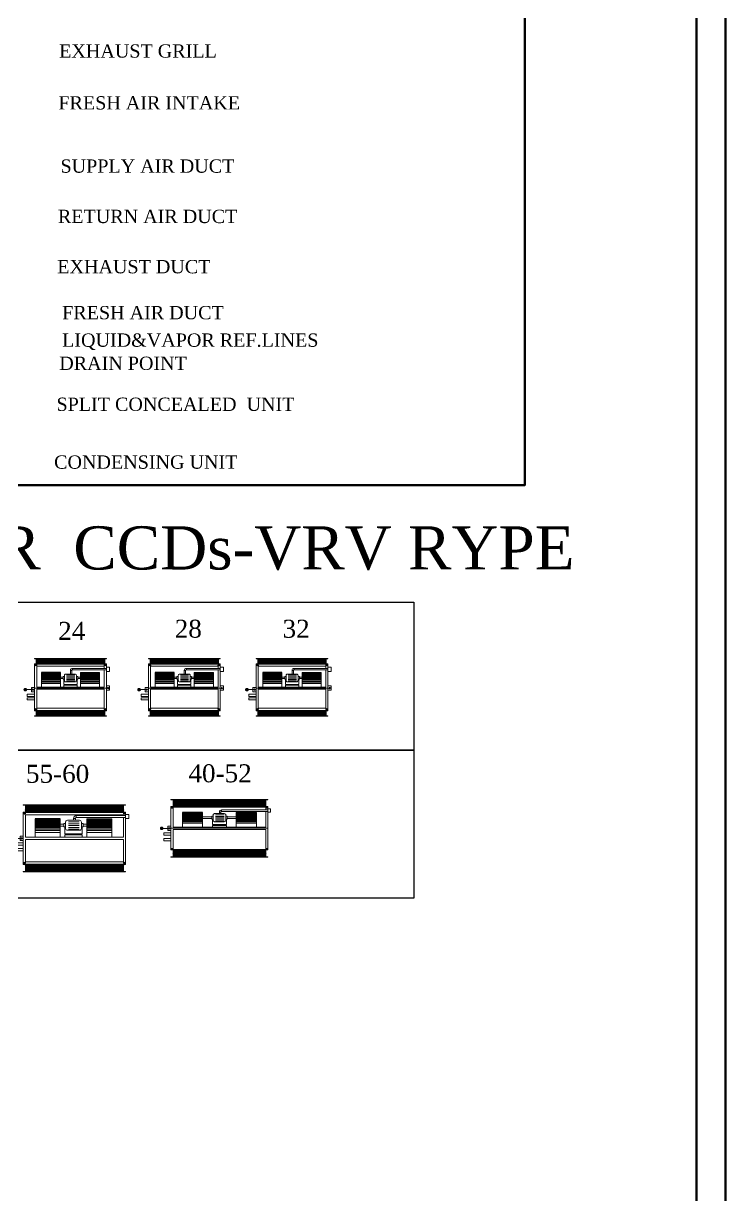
# Model space of a CAD drawing. Extents: x 847 to 949, y 444 to 823.
# Drawn here: x 933.58 to 943.35, y 478.7 to 495 of the extents above; entities that cross this region are included whole.
import ezdxf

# ---------------------------------------------------------------- set-up
doc = ezdxf.new("R2010")
doc.units = 0
doc.header["$MEASUREMENT"] = 0
doc.linetypes.add('DASHDOT', pattern=[25.4, 12.7, -6.35, 0, -6.35])
for name, color, linetype in [('01_AC-EQUIP', 206, 'CONTINUOUS'), ('M-DUCT-SA', 5, 'CONTINUOUS'), ('M-EQBMNT', 21, 'CONTINUOUS')]:
    doc.layers.add(name, color=color, linetype=linetype)
for name, color, linetype, lineweight in [('A-SHEET-2', 1, 'CONTINUOUS', 50), ('AC-TEXT', 15, 'CONTINUOUS', 30), ('UG-BORDER', 20, 'CONTINUOUS', 80)]:
    doc.layers.add(name, color=color, linetype=linetype, lineweight=lineweight)
doc.styles.add('AC', font='romans.shx', dxfattribs={"height": 0.2})

# ---------------------------------------------------------------- blocks, each defined once
blk = doc.blocks.new('A$C56630B5C')
at = {"layer": '01_AC-EQUIP', "color": 2, "lineweight": 20}
for p, q in [((0.153, 0.799), (1.153, 0.799)), ((0.153, 0.799), (0.153, 0.796)), ((1.124, 0.796), (0.153, 0.796)), ((0.153, 0.726), (1.153, 0.726)), ((0.153, 0.726), (0.153, 0.723)), ((1.153, 0.723), (0.153, 0.723)), ((0.162, 0.796), (1.153, 0.796)), ((0.162, 0.726), (1.153, 0.726)), ((0.172, 0.793), (0.182, 0.796)), ((0.172, 0.793), (0.182, 0.789)), ((0.172, 0.786), (0.182, 0.789)), ((0.172, 0.786), (0.182, 0.783)), ((0.172, 0.78), (0.182, 0.783)), ((0.172, 0.78), (0.182, 0.777)), ((0.172, 0.774), (0.182, 0.777)), ((0.172, 0.774), (0.182, 0.77)), ((0.172, 0.767), (0.182, 0.77)), ((0.172, 0.767), (0.182, 0.764)), ((0.172, 0.761), (0.182, 0.764)), ((0.172, 0.761), (0.182, 0.758)), ((0.172, 0.755), (0.182, 0.758)), ((0.172, 0.755), (0.182, 0.751)), ((0.172, 0.748), (0.182, 0.751)), ((0.172, 0.748), (0.182, 0.745)), ((0.172, 0.742), (0.182, 0.745)), ((0.172, 0.742), (0.182, 0.739)), ((0.172, 0.736), (0.182, 0.739)), ((0.172, 0.736), (0.182, 0.732)), ((0.172, 0.729), (0.182, 0.732)), ((0.172, 0.729), (0.182, 0.726)), ((0.182, 0.789), (1.124, 0.789)), ((0.182, 0.783), (1.124, 0.783)), ((0.182, 0.777), (1.124, 0.777)), ((0.182, 0.77), (1.124, 0.77)), ((0.182, 0.764), (1.124, 0.764)), ((0.182, 0.758), (1.124, 0.758)), ((0.182, 0.751), (1.124, 0.751)), ((0.182, 0.745), (1.124, 0.745)), ((0.182, 0.739), (1.124, 0.739)), ((0.182, 0.732), (1.124, 0.732)), ((1.134, 0.793), (1.124, 0.796)), ((1.134, 0.793), (1.124, 0.789)), ((1.134, 0.786), (1.124, 0.789)), ((1.134, 0.786), (1.124, 0.783)), ((1.134, 0.78), (1.124, 0.783)), ((1.134, 0.78), (1.124, 0.777)), ((1.134, 0.774), (1.124, 0.777)), ((1.134, 0.774), (1.124, 0.77)), ((1.134, 0.767), (1.124, 0.77)), ((1.134, 0.767), (1.124, 0.764)), ((1.134, 0.761), (1.124, 0.764)), ((1.134, 0.761), (1.124, 0.758)), ((1.134, 0.755), (1.124, 0.758)), ((1.134, 0.755), (1.124, 0.751)), ((1.134, 0.748), (1.124, 0.751)), ((1.134, 0.748), (1.124, 0.745)), ((1.134, 0.742), (1.124, 0.745)), ((1.134, 0.742), (1.124, 0.739)), ((1.134, 0.736), (1.124, 0.739)), ((1.134, 0.736), (1.124, 0.732)), ((1.134, 0.729), (1.124, 0.732)), ((1.134, 0.729), (1.124, 0.726)), ((1.153, 0.796), (1.153, 0.799)), ((1.153, 0.723), (1.153, 0.726)), ((0.153, 0.077), (1.153, 0.077)), ((0.153, 0.077), (0.153, 0.073)), ((1.124, 0.073), (0.153, 0.073)), ((0.153, 0.004), (1.153, 0.004)), ((0.153, 0.004), (0.153, 0)), ((0.162, 0.073), (1.153, 0.073)), ((0.162, 0.004), (1.153, 0.004)), ((0.172, 0.07), (0.182, 0.073)), ((0.172, 0.07), (0.182, 0.067)), ((0.172, 0.064), (0.182, 0.067)), ((0.172, 0.064), (0.182, 0.06)), ((0.172, 0.057), (0.182, 0.06)), ((0.172, 0.057), (0.182, 0.054)), ((0.172, 0.051), (0.182, 0.054)), ((0.172, 0.051), (0.182, 0.048)), ((0.172, 0.045), (0.182, 0.048)), ((0.172, 0.045), (0.182, 0.041)), ((0.172, 0.038), (0.182, 0.041)), ((0.172, 0.038), (0.182, 0.035)), ((0.172, 0.032), (0.182, 0.035)), ((0.172, 0.032), (0.182, 0.029)), ((0.172, 0.026), (0.182, 0.029)), ((0.172, 0.026), (0.182, 0.023)), ((0.172, 0.019), (0.182, 0.023)), ((0.172, 0.019), (0.182, 0.016)), ((0.172, 0.013), (0.182, 0.016)), ((0.172, 0.013), (0.182, 0.01)), ((0.172, 0.007), (0.182, 0.01)), ((0.172, 0.007), (0.182, 0.004)), ((0.182, 0.067), (1.124, 0.067)), ((0.182, 0.06), (1.124, 0.06)), ((0.182, 0.054), (1.124, 0.054)), ((0.182, 0.048), (1.124, 0.048)), ((0.182, 0.041), (1.124, 0.041)), ((0.182, 0.035), (1.124, 0.035)), ((0.182, 0.029), (1.124, 0.029)), ((0.182, 0.023), (1.124, 0.023)), ((0.182, 0.016), (1.124, 0.016)), ((0.182, 0.01), (1.124, 0.01)), ((1.134, 0.07), (1.124, 0.073)), ((1.134, 0.07), (1.124, 0.067)), ((1.134, 0.064), (1.124, 0.067)), ((1.134, 0.064), (1.124, 0.06)), ((1.134, 0.057), (1.124, 0.06)), ((1.134, 0.057), (1.124, 0.054)), ((1.134, 0.051), (1.124, 0.054)), ((1.134, 0.051), (1.124, 0.048)), ((1.134, 0.045), (1.124, 0.048)), ((1.134, 0.045), (1.124, 0.041)), ((1.134, 0.038), (1.124, 0.041)), ((1.134, 0.038), (1.124, 0.035)), ((1.134, 0.032), (1.124, 0.035)), ((1.134, 0.032), (1.124, 0.029)), ((1.134, 0.026), (1.124, 0.029)), ((1.134, 0.026), (1.124, 0.023)), ((1.134, 0.019), (1.124, 0.023)), ((1.134, 0.019), (1.124, 0.016)), ((1.134, 0.013), (1.124, 0.016)), ((1.134, 0.013), (1.124, 0.01)), ((1.134, 0.007), (1.124, 0.01)), ((1.134, 0.007), (1.124, 0.004)), ((1.153, 0.073), (1.153, 0.077)), ((1.153, 0), (1.153, 0.004)), ((1.153, 0), (0.153, 0))]:
    blk.add_line(p, q, dxfattribs=at)
at = {"layer": '01_AC-EQUIP', "color": 1, "lineweight": 20}
for p, q in [((0.153, 0.723), (1.153, 0.723)), ((0.154, 0.709), (0.188, 0.709)), ((0.172, 0.72), (0.172, 0.698)), ((1.123, 0.693), (0.183, 0.693)), ((0.682, 0.663), (1.153, 0.663)), ((0.682, 0.644), (0.682, 0.663)), ((1.153, 0.709), (1.119, 0.709)), ((1.135, 0.72), (1.135, 0.698)), ((0.248, 0.403), (0.248, 0.604)), ((0.513, 0.604), (0.248, 0.604)), ((0.513, 0.603), (0.248, 0.603)), ((0.513, 0.601), (0.248, 0.601)), ((0.513, 0.6), (0.248, 0.6)), ((0.513, 0.597), (0.248, 0.597)), ((0.513, 0.595), (0.248, 0.595)), ((0.513, 0.592), (0.248, 0.592)), ((0.513, 0.589), (0.248, 0.589)), ((0.513, 0.586), (0.248, 0.586)), ((0.513, 0.581), (0.248, 0.581)), ((0.513, 0.575), (0.248, 0.575)), ((0.513, 0.569), (0.248, 0.569)), ((0.513, 0.562), (0.248, 0.562)), ((0.513, 0.555), (0.248, 0.555)), ((0.513, 0.547), (0.248, 0.547)), ((0.513, 0.542), (0.248, 0.542)), ((0.513, 0.536), (0.248, 0.536)), ((0.513, 0.528), (0.248, 0.528)), ((0.513, 0.521), (0.248, 0.521)), ((0.513, 0.514), (0.248, 0.514)), ((0.513, 0.502), (0.248, 0.502)), ((0.513, 0.403), (0.513, 0.604)), ((0.513, 0.539), (0.551, 0.539)), ((0.513, 0.52), (0.551, 0.52)), ((0.56, 0.511), (0.56, 0.438)), ((0.714, 0.566), (0.599, 0.566)), ((0.714, 0.546), (0.599, 0.546)), ((0.714, 0.527), (0.599, 0.527)), ((0.714, 0.508), (0.599, 0.508)), ((0.653, 0.634), (0.653, 0.583)), ((0.672, 0.634), (0.653, 0.634)), ((0.672, 0.634), (0.672, 0.583)), ((0.682, 0.644), (1.153, 0.644)), ((0.745, 0.511), (0.745, 0.438)), ((0.792, 0.539), (0.755, 0.539)), ((0.792, 0.52), (0.755, 0.52)), ((0.792, 0.403), (0.792, 0.604)), ((0.792, 0.604), (1.058, 0.604)), ((0.792, 0.603), (1.058, 0.603)), ((0.792, 0.601), (1.058, 0.601)), ((0.792, 0.6), (1.058, 0.6)), ((0.792, 0.597), (1.058, 0.597)), ((0.792, 0.595), (1.058, 0.595)), ((0.792, 0.592), (1.058, 0.592)), ((0.792, 0.589), (1.058, 0.589)), ((0.792, 0.586), (1.058, 0.586)), ((0.792, 0.581), (1.058, 0.581)), ((0.792, 0.575), (1.058, 0.575)), ((0.792, 0.569), (1.058, 0.569)), ((0.792, 0.562), (1.058, 0.562)), ((0.792, 0.555), (1.058, 0.555)), ((0.792, 0.547), (1.058, 0.547)), ((0.792, 0.542), (1.058, 0.542)), ((0.792, 0.536), (1.058, 0.536)), ((0.792, 0.528), (1.058, 0.528)), ((0.792, 0.521), (1.058, 0.521)), ((0.792, 0.514), (1.058, 0.514)), ((0.792, 0.502), (1.058, 0.502)), ((1.058, 0.403), (1.058, 0.604)), ((1.153, 0.388), (0.153, 0.388)), ((1.123, 0.373), (0.183, 0.373)), ((0.513, 0.487), (0.248, 0.487)), ((0.513, 0.473), (0.248, 0.473)), ((0.248, 0.454), (0.513, 0.454)), ((0.56, 0.438), (0.745, 0.438)), ((0.56, 0.427), (0.745, 0.427)), ((0.56, 0.403), (0.56, 0.427)), ((0.714, 0.488), (0.599, 0.488)), ((0.745, 0.403), (0.745, 0.427)), ((0.792, 0.487), (1.058, 0.487)), ((0.792, 0.473), (1.058, 0.473)), ((1.058, 0.454), (0.792, 0.454)), ((1.153, 0.077), (0.153, 0.077)), ((0.154, 0.094), (0.188, 0.094)), ((0.187, 0.092), (0.156, 0.092)), ((0.171, 0.102), (0.171, 0.082)), ((0.172, 0.083), (0.172, 0.105)), ((1.123, 0.107), (0.183, 0.107)), ((1.153, 0.094), (1.119, 0.094)), ((1.135, 0.083), (1.135, 0.105))]:
    blk.add_line(p, q, dxfattribs=at)
at = {"layer": '01_AC-EQUIP', "color": 1, "linetype": 'DASHDOT', "lineweight": 20}
for p, q in [((0.513, 0.547), (0.248, 0.547)), ((0.792, 0.547), (1.058, 0.547))]:
    blk.add_line(p, q, dxfattribs=at)
at = {"layer": '01_AC-EQUIP', "color": 4, "lineweight": 20}
blk.add_line((0.025, 0.367), (0.131, 0.367), dxfattribs=at)
at = {"layer": '01_AC-EQUIP', "color": 1, "lineweight": 20}
for points in [[(0.153, 0.077), (0.153, 0.723)], [(1.123, 0.403), (0.183, 0.403), (0.183, 0.693)], [(1.123, 0.693), (1.123, 0.663)], [(1.153, 0.726), (1.153, 0.077)], [(1.123, 0.644), (1.123, 0.403)], [(0.183, 0.107), (0.183, 0.373)], [(1.123, 0.373), (1.123, 0.107)]]:
    blk.add_lwpolyline(points, dxfattribs=at)
for points in [[(1.197, 0.62), (1.153, 0.62), (1.153, 0.68), (1.197, 0.68)], [(0.569, 0.548), (0.551, 0.548), (0.551, 0.511), (0.569, 0.511)], [(0.736, 0.548), (0.755, 0.548), (0.755, 0.511), (0.736, 0.511)], [(0.109, 0.398), (0.153, 0.398), (0.153, 0.338), (0.109, 0.338)], [(1.197, 0.418), (1.153, 0.418), (1.153, 0.358), (1.197, 0.358)]]:
    blk.add_lwpolyline(points, close=True, dxfattribs=at)
blk.add_lwpolyline([(0.717, 0.583), (0.589, 0.583, 0.414214), (0.569, 0.563), (0.569, 0.496, 0.414214), (0.589, 0.476), (0.717, 0.476, 0.414214), (0.736, 0.496), (0.736, 0.563, 0.414214)], format="xyb", close=True, dxfattribs=at)
at = {"layer": '01_AC-EQUIP', "color": 4, "lineweight": 20, "const_width": 0.0252}
blk.add_lwpolyline([(0.027, 0.354, 1), (0.022, 0.379, 1)], format="xyb", close=True, dxfattribs=at)
at = {"layer": '01_AC-EQUIP', "color": 5, "lineweight": 20}
blk.add_lwpolyline([(0.153, 0.273), (0.153, 0.303), (0.053, 0.303), (0.053, 0.273)], close=True, dxfattribs=at)
at = {"layer": '01_AC-EQUIP', "color": 6, "lineweight": 20}
blk.add_lwpolyline([(0.153, 0.224), (0.153, 0.254), (0.053, 0.254), (0.053, 0.224)], close=True, dxfattribs=at)
at = {"layer": '01_AC-EQUIP', "color": 1, "lineweight": 20}
for centre in [(0.131, 0.367), (1.176, 0.388)]:
    blk.add_circle(centre, 0.00932, dxfattribs=at)
for radius in [0.0291, 0.0097]:
    blk.add_arc((0.682, 0.634), radius, 90.0006, 180.0006, dxfattribs=at)
for centre, major_axis, start_param, end_param in [((0.172, 0.709), (0.0136, 0), -1.570796, 4.712389), ((0.172, 0.709), (0.00775, 0), 3.141593, 9.424778), ((1.135, 0.094), (-0.0136, 0), -1.570796, 4.712389), ((1.135, 0.094), (-0.00775, 0), 3.141593, 9.424778)]:
    blk.add_ellipse(centre, major_axis=major_axis, ratio=0.646018, start_param=start_param, end_param=end_param, dxfattribs=at)
at = {"layer": '01_AC-EQUIP', "color": 1, "lineweight": 20, "extrusion": (0, 0, -1)}
for centre, major_axis, start_param, end_param in [((1.135, 0.709), (-0.0136, 0), -1.570796, 4.712389), ((1.135, 0.709), (-0.00775, 0), 3.141593, 9.424778), ((0.172, 0.094), (0.0136, 0), -1.570796, 4.712389), ((0.171, 0.092), (-0.0124, 0), -1.570796, 4.712389), ((0.172, 0.094), (0.00775, 0), 3.141593, 9.424778), ((0.171, 0.092), (-0.00705, 0), 3.141593, 9.424778)]:
    blk.add_ellipse(centre, major_axis=major_axis, ratio=0.646018, start_param=start_param, end_param=end_param, dxfattribs=at)
at = {"layer": 'M-EQBMNT', "color": 21, "linetype": 'ByBlock', "ltscale": 1.5}
for p, q in [((0.513, 0.604), (0.248, 0.604)), ((0.792, 0.604), (1.058, 0.604))]:
    blk.add_line(p, q, dxfattribs=at)
blk = doc.blocks.new('A$C0F5A1675')
at = {"layer": '01_AC-EQUIP', "color": 2, "lineweight": 20}
for p, q in [((0.153, 0.933), (1.578, 0.933)), ((0.153, 0.933), (0.153, 0.928)), ((1.537, 0.928), (0.153, 0.928)), ((0.153, 0.829), (1.578, 0.829)), ((0.153, 0.829), (0.153, 0.824)), ((1.578, 0.824), (0.153, 0.824)), ((0.166, 0.928), (1.578, 0.928)), ((0.166, 0.829), (1.578, 0.829)), ((0.18, 0.923), (0.194, 0.928)), ((0.18, 0.923), (0.194, 0.919)), ((0.18, 0.914), (0.194, 0.919)), ((0.18, 0.914), (0.194, 0.91)), ((0.18, 0.905), (0.194, 0.91)), ((0.18, 0.905), (0.194, 0.901)), ((0.18, 0.896), (0.194, 0.901)), ((0.18, 0.896), (0.194, 0.892)), ((0.18, 0.887), (0.194, 0.892)), ((0.18, 0.887), (0.194, 0.883)), ((0.18, 0.878), (0.194, 0.883)), ((0.18, 0.878), (0.194, 0.874)), ((0.18, 0.869), (0.194, 0.874)), ((0.18, 0.869), (0.194, 0.865)), ((0.18, 0.86), (0.194, 0.865)), ((0.18, 0.86), (0.194, 0.856)), ((0.18, 0.851), (0.194, 0.856)), ((0.18, 0.851), (0.194, 0.847)), ((0.18, 0.842), (0.194, 0.847)), ((0.18, 0.842), (0.194, 0.838)), ((0.18, 0.833), (0.194, 0.838)), ((0.18, 0.833), (0.194, 0.829)), ((0.194, 0.919), (1.537, 0.919)), ((0.194, 0.91), (1.537, 0.91)), ((0.194, 0.901), (1.537, 0.901)), ((0.194, 0.892), (1.537, 0.892)), ((0.194, 0.883), (1.537, 0.883)), ((0.194, 0.874), (1.537, 0.874)), ((0.194, 0.865), (1.537, 0.865)), ((0.194, 0.856), (1.537, 0.856)), ((0.194, 0.847), (1.537, 0.847)), ((0.194, 0.838), (1.537, 0.838)), ((1.551, 0.923), (1.537, 0.928)), ((1.551, 0.923), (1.537, 0.919)), ((1.551, 0.914), (1.537, 0.919)), ((1.551, 0.914), (1.537, 0.91)), ((1.551, 0.905), (1.537, 0.91)), ((1.551, 0.905), (1.537, 0.901)), ((1.551, 0.896), (1.537, 0.901)), ((1.551, 0.896), (1.537, 0.892)), ((1.551, 0.887), (1.537, 0.892)), ((1.551, 0.887), (1.537, 0.883)), ((1.551, 0.878), (1.537, 0.883)), ((1.551, 0.878), (1.537, 0.874)), ((1.551, 0.869), (1.537, 0.874)), ((1.551, 0.869), (1.537, 0.865)), ((1.551, 0.86), (1.537, 0.865)), ((1.551, 0.86), (1.537, 0.856)), ((1.551, 0.851), (1.537, 0.856)), ((1.551, 0.851), (1.537, 0.847)), ((1.551, 0.842), (1.537, 0.847)), ((1.551, 0.842), (1.537, 0.838)), ((1.551, 0.833), (1.537, 0.838)), ((1.551, 0.833), (1.537, 0.829)), ((1.578, 0.928), (1.578, 0.933)), ((1.578, 0.824), (1.578, 0.829)), ((0.153, 0.109), (1.578, 0.109)), ((0.153, 0.109), (0.153, 0.104)), ((1.537, 0.104), (0.153, 0.104)), ((0.153, 0.005), (1.578, 0.005)), ((0.153, 0.005), (0.153, 0)), ((0.166, 0.104), (1.578, 0.104)), ((0.166, 0.005), (1.578, 0.005)), ((0.18, 0.1), (0.194, 0.104)), ((0.18, 0.1), (0.194, 0.095)), ((0.18, 0.091), (0.194, 0.095)), ((0.18, 0.091), (0.194, 0.086)), ((0.18, 0.082), (0.194, 0.086)), ((0.18, 0.082), (0.194, 0.077)), ((0.18, 0.073), (0.194, 0.077)), ((0.18, 0.073), (0.194, 0.068)), ((0.18, 0.064), (0.194, 0.068)), ((0.18, 0.064), (0.194, 0.059)), ((0.18, 0.055), (0.194, 0.059)), ((0.18, 0.055), (0.194, 0.05)), ((0.18, 0.046), (0.194, 0.05)), ((0.18, 0.046), (0.194, 0.041)), ((0.18, 0.037), (0.194, 0.041)), ((0.18, 0.037), (0.194, 0.032)), ((0.18, 0.028), (0.194, 0.032)), ((0.18, 0.028), (0.194, 0.023)), ((0.18, 0.019), (0.194, 0.023)), ((0.18, 0.019), (0.194, 0.014)), ((0.18, 0.01), (0.194, 0.014)), ((0.18, 0.01), (0.194, 0.005)), ((0.194, 0.095), (1.537, 0.095)), ((0.194, 0.086), (1.537, 0.086)), ((0.194, 0.077), (1.537, 0.077)), ((0.194, 0.068), (1.537, 0.068)), ((0.194, 0.059), (1.537, 0.059)), ((0.194, 0.05), (1.537, 0.05)), ((0.194, 0.041), (1.537, 0.041)), ((0.194, 0.032), (1.537, 0.032)), ((0.194, 0.023), (1.537, 0.023)), ((0.194, 0.014), (1.537, 0.014)), ((1.551, 0.1), (1.537, 0.104)), ((1.551, 0.1), (1.537, 0.095)), ((1.551, 0.091), (1.537, 0.095)), ((1.551, 0.091), (1.537, 0.086)), ((1.551, 0.082), (1.537, 0.086)), ((1.551, 0.082), (1.537, 0.077)), ((1.551, 0.073), (1.537, 0.077)), ((1.551, 0.073), (1.537, 0.068)), ((1.551, 0.064), (1.537, 0.068)), ((1.551, 0.064), (1.537, 0.059)), ((1.551, 0.055), (1.537, 0.059)), ((1.551, 0.055), (1.537, 0.05)), ((1.551, 0.046), (1.537, 0.05)), ((1.551, 0.046), (1.537, 0.041)), ((1.551, 0.037), (1.537, 0.041)), ((1.551, 0.037), (1.537, 0.032)), ((1.551, 0.028), (1.537, 0.032)), ((1.551, 0.028), (1.537, 0.023)), ((1.551, 0.019), (1.537, 0.023)), ((1.551, 0.019), (1.537, 0.014)), ((1.551, 0.01), (1.537, 0.014)), ((1.551, 0.01), (1.537, 0.005)), ((1.578, 0.104), (1.578, 0.109)), ((1.578, 0), (1.578, 0.005)), ((1.578, 0), (0.153, 0))]:
    blk.add_line(p, q, dxfattribs=at)
at = {"layer": '01_AC-EQUIP', "color": 1, "lineweight": 20}
for p, q in [((0.171, 0.822), (0.171, 0.8)), ((1.561, 0.822), (1.561, 0.8)), ((0.153, 0.811), (0.187, 0.811)), ((1.548, 0.794), (0.183, 0.794)), ((0.318, 0.482), (0.318, 0.737)), ((0.669, 0.734), (0.318, 0.734)), ((0.669, 0.731), (0.318, 0.731)), ((0.669, 0.727), (0.318, 0.727)), ((0.669, 0.722), (0.318, 0.722)), ((0.669, 0.716), (0.318, 0.716)), ((0.669, 0.709), (0.318, 0.709)), ((0.669, 0.7), (0.318, 0.7)), ((0.669, 0.691), (0.318, 0.691)), ((0.669, 0.681), (0.318, 0.681)), ((0.669, 0.671), (0.318, 0.671)), ((0.669, 0.665), (0.318, 0.665)), ((0.669, 0.656), (0.318, 0.656)), ((0.669, 0.482), (0.669, 0.737)), ((0.669, 0.661), (0.719, 0.661)), ((0.933, 0.696), (0.783, 0.696)), ((0.933, 0.67), (0.783, 0.67)), ((0.853, 0.743), (0.853, 0.718)), ((0.879, 0.743), (0.853, 0.743)), ((0.879, 0.743), (0.879, 0.718)), ((0.891, 0.782), (1.578, 0.782)), ((0.891, 0.756), (0.891, 0.782)), ((0.891, 0.756), (1.578, 0.756)), ((1.037, 0.661), (0.987, 0.661)), ((1.037, 0.482), (1.037, 0.737)), ((1.037, 0.734), (1.388, 0.734)), ((1.037, 0.731), (1.388, 0.731)), ((1.037, 0.727), (1.388, 0.727)), ((1.037, 0.722), (1.388, 0.722)), ((1.037, 0.716), (1.388, 0.716)), ((1.037, 0.709), (1.388, 0.709)), ((1.037, 0.7), (1.388, 0.7)), ((1.037, 0.691), (1.388, 0.691)), ((1.037, 0.681), (1.388, 0.681)), ((1.037, 0.671), (1.388, 0.671)), ((1.037, 0.665), (1.388, 0.665)), ((1.037, 0.656), (1.388, 0.656)), ((1.388, 0.482), (1.388, 0.737)), ((1.578, 0.811), (1.544, 0.811)), ((0.669, 0.647), (0.318, 0.647)), ((0.669, 0.637), (0.318, 0.637)), ((0.669, 0.627), (0.318, 0.627)), ((0.669, 0.612), (0.318, 0.612)), ((0.669, 0.593), (0.318, 0.593)), ((0.669, 0.573), (0.318, 0.573)), ((0.318, 0.549), (0.669, 0.549)), ((0.669, 0.635), (0.719, 0.635)), ((0.731, 0.624), (0.731, 0.528)), ((0.731, 0.528), (0.975, 0.528)), ((0.731, 0.513), (0.975, 0.513)), ((0.731, 0.482), (0.731, 0.513)), ((0.933, 0.645), (0.783, 0.645)), ((0.933, 0.619), (0.783, 0.619)), ((0.933, 0.594), (0.783, 0.594)), ((0.975, 0.624), (0.975, 0.528)), ((0.975, 0.482), (0.975, 0.513)), ((1.037, 0.635), (0.987, 0.635)), ((1.037, 0.647), (1.388, 0.647)), ((1.037, 0.637), (1.388, 0.637)), ((1.037, 0.627), (1.388, 0.627)), ((1.037, 0.612), (1.388, 0.612)), ((1.037, 0.593), (1.388, 0.593)), ((1.037, 0.573), (1.388, 0.573)), ((1.388, 0.549), (1.037, 0.549)), ((0.183, 0.482), (1.548, 0.482)), ((0.183, 0.452), (1.548, 0.452)), ((0.153, 0.126), (0.187, 0.126)), ((0.171, 0.137), (0.171, 0.115)), ((1.548, 0.139), (0.183, 0.139)), ((1.578, 0.126), (1.544, 0.126)), ((1.561, 0.137), (1.561, 0.115))]:
    blk.add_line(p, q, dxfattribs=at)
at = {"layer": '01_AC-EQUIP', "color": 1, "linetype": 'DASHDOT', "lineweight": 20}
for p, q in [((0.669, 0.671), (0.318, 0.671)), ((1.037, 0.671), (1.388, 0.671))]:
    blk.add_line(p, q, dxfattribs=at)
at = {"layer": '01_AC-EQUIP', "color": 4, "lineweight": 20}
blk.add_line((0.025, 0.466), (0.131, 0.466), dxfattribs=at)
at = {"layer": '01_AC-EQUIP', "color": 1, "lineweight": 20}
for points in [[(0.153, 0.104), (0.153, 0.829)], [(1.578, 0.829), (1.578, 0.104)], [(0.183, 0.482), (0.183, 0.794)], [(1.548, 0.794), (1.548, 0.782)], [(1.548, 0.756), (1.548, 0.482)], [(0.183, 0.139), (0.183, 0.452)], [(1.548, 0.452), (1.548, 0.139)]]:
    blk.add_lwpolyline(points, dxfattribs=at)
for points in [[(0.743, 0.672), (0.719, 0.672), (0.719, 0.624), (0.743, 0.624)], [(0.963, 0.672), (0.987, 0.672), (0.987, 0.624), (0.963, 0.624)], [(1.622, 0.74), (1.578, 0.74), (1.578, 0.8), (1.622, 0.8)], [(0.109, 0.497), (0.153, 0.497), (0.153, 0.437), (0.109, 0.437)]]:
    blk.add_lwpolyline(points, close=True, dxfattribs=at)
blk.add_lwpolyline([(0.938, 0.718), (0.769, 0.718, 0.414214), (0.743, 0.693), (0.743, 0.604, 0.414214), (0.769, 0.578), (0.938, 0.578, 0.414214), (0.963, 0.604), (0.963, 0.693, 0.414214)], format="xyb", close=True, dxfattribs=at)
at = {"layer": '01_AC-EQUIP', "color": 4, "lineweight": 20, "const_width": 0.0252}
blk.add_lwpolyline([(0.027, 0.453, 1), (0.022, 0.478, 1)], format="xyb", close=True, dxfattribs=at)
at = {"layer": '01_AC-EQUIP', "color": 5, "lineweight": 20}
blk.add_lwpolyline([(0.153, 0.372), (0.153, 0.402), (0.053, 0.402), (0.053, 0.372)], close=True, dxfattribs=at)
at = {"layer": '01_AC-EQUIP', "color": 6, "lineweight": 20}
blk.add_lwpolyline([(0.153, 0.293), (0.153, 0.323), (0.053, 0.323), (0.053, 0.293)], close=True, dxfattribs=at)
at = {"layer": '01_AC-EQUIP', "color": 1, "lineweight": 20}
blk.add_circle((0.131, 0.466), 0.00932, dxfattribs=at)
for radius in [0.0384, 0.0128]:
    blk.add_arc((0.891, 0.743), radius, 90.0006, 180.0006, dxfattribs=at)
for centre, major_axis, start_param, end_param in [((0.171, 0.811), (0.0136, 0), -1.570796, 4.712389), ((0.171, 0.811), (0.00775, 0), 3.141593, 9.424778), ((0.171, 0.126), (0.0136, 0), -1.570796, 4.712389), ((0.171, 0.126), (0.00775, 0), 3.141593, 9.424778)]:
    blk.add_ellipse(centre, major_axis=major_axis, ratio=0.646018, start_param=start_param, end_param=end_param, dxfattribs=at)
at = {"layer": '01_AC-EQUIP', "color": 1, "lineweight": 20, "extrusion": (0, 0, -1)}
for centre, major_axis, start_param, end_param in [((1.561, 0.811), (-0.0136, 0), -1.570796, 4.712389), ((1.561, 0.811), (-0.00775, 0), 3.141593, 9.424778), ((1.561, 0.126), (-0.0136, 0), -1.570796, 4.712389), ((1.561, 0.126), (-0.00775, 0), 3.141593, 9.424778)]:
    blk.add_ellipse(centre, major_axis=major_axis, ratio=0.646018, start_param=start_param, end_param=end_param, dxfattribs=at)
at = {"layer": 'M-EQBMNT', "color": 21, "linetype": 'ByBlock', "ltscale": 1.5}
for p, q in [((0.669, 0.737), (0.318, 0.737)), ((1.037, 0.737), (1.388, 0.737))]:
    blk.add_line(p, q, dxfattribs=at)
blk = doc.blocks.new('A$C7D155406')
at = {"layer": '01_AC-EQUIP', "color": 2, "lineweight": 20}
for p, q in [((0.154, 0.8), (1.504, 0.8)), ((0.154, 0.8), (0.154, 0.795)), ((1.464, 0.795), (0.154, 0.795)), ((0.154, 0.701), (1.504, 0.701)), ((0.154, 0.701), (0.154, 0.696)), ((1.504, 0.696), (0.154, 0.696)), ((0.166, 0.795), (1.504, 0.795)), ((0.166, 0.701), (1.504, 0.701)), ((0.179, 0.791), (0.193, 0.795)), ((0.179, 0.791), (0.193, 0.787)), ((0.179, 0.782), (0.193, 0.787)), ((0.179, 0.782), (0.193, 0.778)), ((0.179, 0.774), (0.193, 0.778)), ((0.179, 0.774), (0.193, 0.77)), ((0.179, 0.765), (0.193, 0.77)), ((0.179, 0.765), (0.193, 0.761)), ((0.179, 0.757), (0.193, 0.761)), ((0.179, 0.757), (0.193, 0.753)), ((0.179, 0.748), (0.193, 0.753)), ((0.179, 0.748), (0.193, 0.744)), ((0.179, 0.74), (0.193, 0.744)), ((0.179, 0.74), (0.193, 0.735)), ((0.179, 0.731), (0.193, 0.735)), ((0.179, 0.731), (0.193, 0.727)), ((0.179, 0.723), (0.193, 0.727)), ((0.179, 0.723), (0.193, 0.718)), ((0.179, 0.714), (0.193, 0.718)), ((0.179, 0.714), (0.193, 0.71)), ((0.179, 0.706), (0.193, 0.71)), ((0.179, 0.706), (0.193, 0.701)), ((0.193, 0.787), (1.464, 0.787)), ((0.193, 0.778), (1.464, 0.778)), ((0.193, 0.77), (1.464, 0.77)), ((0.193, 0.761), (1.464, 0.761)), ((0.193, 0.753), (1.464, 0.753)), ((0.193, 0.744), (1.464, 0.744)), ((0.193, 0.735), (1.464, 0.735)), ((0.193, 0.727), (1.464, 0.727)), ((0.193, 0.718), (1.464, 0.718)), ((0.193, 0.71), (1.464, 0.71)), ((1.478, 0.791), (1.464, 0.795)), ((1.478, 0.791), (1.464, 0.787)), ((1.478, 0.782), (1.464, 0.787)), ((1.478, 0.782), (1.464, 0.778)), ((1.478, 0.774), (1.464, 0.778)), ((1.478, 0.774), (1.464, 0.77)), ((1.478, 0.765), (1.464, 0.77)), ((1.478, 0.765), (1.464, 0.761)), ((1.478, 0.757), (1.464, 0.761)), ((1.478, 0.757), (1.464, 0.753)), ((1.478, 0.748), (1.464, 0.753)), ((1.478, 0.748), (1.464, 0.744)), ((1.478, 0.74), (1.464, 0.744)), ((1.478, 0.74), (1.464, 0.735)), ((1.478, 0.731), (1.464, 0.735)), ((1.478, 0.731), (1.464, 0.727)), ((1.478, 0.723), (1.464, 0.727)), ((1.478, 0.723), (1.464, 0.718)), ((1.478, 0.714), (1.464, 0.718)), ((1.478, 0.714), (1.464, 0.71)), ((1.478, 0.706), (1.464, 0.71)), ((1.478, 0.706), (1.464, 0.701)), ((1.504, 0.795), (1.504, 0.8)), ((1.504, 0.696), (1.504, 0.701)), ((0.154, 0.104), (1.504, 0.104)), ((0.154, 0.104), (0.154, 0.099)), ((1.464, 0.099), (0.154, 0.099)), ((0.154, 0.005), (1.504, 0.005)), ((0.154, 0.005), (0.154, 0)), ((0.166, 0.099), (1.504, 0.099)), ((0.166, 0.005), (1.504, 0.005)), ((0.179, 0.094), (0.193, 0.099)), ((0.179, 0.094), (0.193, 0.09)), ((0.179, 0.086), (0.193, 0.09)), ((0.179, 0.086), (0.193, 0.082)), ((0.179, 0.077), (0.193, 0.082)), ((0.179, 0.077), (0.193, 0.073)), ((0.179, 0.069), (0.193, 0.073)), ((0.179, 0.069), (0.193, 0.065)), ((0.179, 0.06), (0.193, 0.065)), ((0.179, 0.06), (0.193, 0.056)), ((0.179, 0.052), (0.193, 0.056)), ((0.179, 0.052), (0.193, 0.047)), ((0.179, 0.043), (0.193, 0.047)), ((0.179, 0.043), (0.193, 0.039)), ((0.179, 0.035), (0.193, 0.039)), ((0.179, 0.035), (0.193, 0.03)), ((0.179, 0.026), (0.193, 0.03)), ((0.179, 0.026), (0.193, 0.022)), ((0.179, 0.018), (0.193, 0.022)), ((0.179, 0.018), (0.193, 0.013)), ((0.179, 0.009), (0.193, 0.013)), ((0.179, 0.009), (0.193, 0.005)), ((0.193, 0.09), (1.464, 0.09)), ((0.193, 0.082), (1.464, 0.082)), ((0.193, 0.073), (1.464, 0.073)), ((0.193, 0.065), (1.464, 0.065)), ((0.193, 0.056), (1.464, 0.056)), ((0.193, 0.047), (1.464, 0.047)), ((0.193, 0.039), (1.464, 0.039)), ((0.193, 0.03), (1.464, 0.03)), ((0.193, 0.022), (1.464, 0.022)), ((0.193, 0.013), (1.464, 0.013)), ((1.478, 0.094), (1.464, 0.099)), ((1.478, 0.094), (1.464, 0.09)), ((1.478, 0.086), (1.464, 0.09)), ((1.478, 0.086), (1.464, 0.082)), ((1.478, 0.077), (1.464, 0.082)), ((1.478, 0.077), (1.464, 0.073)), ((1.478, 0.069), (1.464, 0.073)), ((1.478, 0.069), (1.464, 0.065)), ((1.478, 0.06), (1.464, 0.065)), ((1.478, 0.06), (1.464, 0.056)), ((1.478, 0.052), (1.464, 0.056)), ((1.478, 0.052), (1.464, 0.047)), ((1.478, 0.043), (1.464, 0.047)), ((1.478, 0.043), (1.464, 0.039)), ((1.478, 0.035), (1.464, 0.039)), ((1.478, 0.035), (1.464, 0.03)), ((1.478, 0.026), (1.464, 0.03)), ((1.478, 0.026), (1.464, 0.022)), ((1.478, 0.018), (1.464, 0.022)), ((1.478, 0.018), (1.464, 0.013)), ((1.478, 0.009), (1.464, 0.013)), ((1.478, 0.009), (1.464, 0.005)), ((1.504, 0.099), (1.504, 0.104)), ((1.504, 0), (1.504, 0.005)), ((1.504, 0), (0.154, 0))]:
    blk.add_line(p, q, dxfattribs=at)
at = {"layer": '01_AC-EQUIP', "color": 1, "lineweight": 20}
for p, q in [((0.155, 0.686), (0.182, 0.686)), ((0.169, 0.695), (0.169, 0.677)), ((0.859, 0.655), (1.504, 0.655)), ((0.859, 0.635), (0.859, 0.655)), ((1.502, 0.686), (1.475, 0.686)), ((1.488, 0.695), (1.488, 0.677)), ((0.313, 0.415), (0.313, 0.62)), ((0.594, 0.617), (0.313, 0.617)), ((0.594, 0.615), (0.313, 0.615)), ((0.594, 0.611), (0.313, 0.611)), ((0.594, 0.608), (0.313, 0.608)), ((0.594, 0.602), (0.313, 0.602)), ((0.594, 0.597), (0.313, 0.597)), ((0.594, 0.59), (0.313, 0.59)), ((0.594, 0.582), (0.313, 0.582)), ((0.594, 0.575), (0.313, 0.575)), ((0.594, 0.567), (0.313, 0.567)), ((0.594, 0.561), (0.313, 0.561)), ((0.594, 0.555), (0.313, 0.555)), ((0.594, 0.547), (0.313, 0.547)), ((0.594, 0.539), (0.313, 0.539)), ((0.594, 0.532), (0.313, 0.532)), ((0.594, 0.519), (0.313, 0.519)), ((0.594, 0.504), (0.313, 0.504)), ((0.594, 0.415), (0.594, 0.62)), ((0.594, 0.559), (0.721, 0.559)), ((0.594, 0.538), (0.721, 0.538)), ((0.731, 0.529), (0.731, 0.452)), ((0.893, 0.587), (0.772, 0.587)), ((0.893, 0.566), (0.772, 0.566)), ((0.893, 0.546), (0.772, 0.546)), ((0.893, 0.525), (0.772, 0.525)), ((0.893, 0.505), (0.772, 0.505)), ((0.829, 0.624), (0.829, 0.604)), ((0.849, 0.624), (0.829, 0.624)), ((0.849, 0.624), (0.849, 0.604)), ((0.859, 0.635), (1.504, 0.635)), ((0.926, 0.529), (0.926, 0.452)), ((1.063, 0.559), (0.936, 0.559)), ((1.063, 0.538), (0.936, 0.538)), ((1.063, 0.415), (1.063, 0.62)), ((1.063, 0.617), (1.344, 0.617)), ((1.063, 0.615), (1.344, 0.615)), ((1.063, 0.611), (1.344, 0.611)), ((1.063, 0.608), (1.344, 0.608)), ((1.063, 0.602), (1.344, 0.602)), ((1.063, 0.597), (1.344, 0.597)), ((1.063, 0.59), (1.344, 0.59)), ((1.063, 0.582), (1.344, 0.582)), ((1.063, 0.575), (1.344, 0.575)), ((1.063, 0.567), (1.344, 0.567)), ((1.063, 0.561), (1.344, 0.561)), ((1.063, 0.555), (1.344, 0.555)), ((1.063, 0.547), (1.344, 0.547)), ((1.063, 0.539), (1.344, 0.539)), ((1.063, 0.532), (1.344, 0.532)), ((1.063, 0.519), (1.344, 0.519)), ((1.063, 0.504), (1.344, 0.504)), ((1.344, 0.415), (1.344, 0.62)), ((1.504, 0.4), (0.154, 0.4)), ((1.474, 0.415), (0.184, 0.415)), ((1.474, 0.385), (0.184, 0.385)), ((0.594, 0.488), (0.313, 0.488)), ((0.313, 0.469), (0.594, 0.469)), ((0.731, 0.452), (0.926, 0.452)), ((0.731, 0.44), (0.926, 0.44)), ((0.731, 0.415), (0.731, 0.44)), ((0.926, 0.415), (0.926, 0.44)), ((1.063, 0.488), (1.344, 0.488)), ((1.344, 0.469), (1.063, 0.469)), ((0.155, 0.114), (0.182, 0.114)), ((0.169, 0.105), (0.169, 0.123)), ((1.502, 0.114), (1.475, 0.114)), ((1.488, 0.105), (1.488, 0.123))]:
    blk.add_line(p, q, dxfattribs=at)
at = {"layer": '01_AC-EQUIP', "color": 1, "linetype": 'DASHDOT', "lineweight": 20}
for p, q in [((0.594, 0.567), (0.313, 0.567)), ((1.063, 0.567), (1.344, 0.567))]:
    blk.add_line(p, q, dxfattribs=at)
at = {"layer": '01_AC-EQUIP', "color": 4, "lineweight": 20}
blk.add_line((0.025, 0.399), (0.131, 0.399), dxfattribs=at)
at = {"layer": '01_AC-EQUIP', "color": 1, "lineweight": 20}
for points in [[(0.154, 0.099), (0.154, 0.701)], [(0.184, 0.415), (0.184, 0.77), (1.474, 0.77), (1.474, 0.655)], [(1.504, 0.701), (1.504, 0.099)], [(1.474, 0.635), (1.474, 0.415)], [(0.184, 0.104), (0.184, 0.385)], [(1.474, 0.385), (1.474, 0.104)]]:
    blk.add_lwpolyline(points, dxfattribs=at)
for points in [[(1.539, 0.622), (1.504, 0.622), (1.504, 0.67), (1.539, 0.67)], [(0.74, 0.568), (0.721, 0.568), (0.721, 0.529), (0.74, 0.529)], [(0.917, 0.568), (0.936, 0.568), (0.936, 0.529), (0.917, 0.529)], [(0.11, 0.43), (0.154, 0.43), (0.154, 0.37), (0.11, 0.37)]]:
    blk.add_lwpolyline(points, close=True, dxfattribs=at)
blk.add_lwpolyline([(0.896, 0.604), (0.761, 0.604, 0.414214), (0.74, 0.584), (0.74, 0.513, 0.414214), (0.761, 0.492), (0.896, 0.492, 0.414214), (0.917, 0.513), (0.917, 0.584, 0.414214)], format="xyb", close=True, dxfattribs=at)
at = {"layer": '01_AC-EQUIP', "color": 4, "lineweight": 20, "const_width": 0.0252}
blk.add_lwpolyline([(0.028, 0.387, 1), (0.022, 0.411, 1)], format="xyb", close=True, dxfattribs=at)
at = {"layer": '01_AC-EQUIP', "color": 5, "lineweight": 20}
blk.add_lwpolyline([(0.154, 0.306), (0.154, 0.336), (0.054, 0.336), (0.054, 0.306)], close=True, dxfattribs=at)
at = {"layer": '01_AC-EQUIP', "color": 6, "lineweight": 20}
blk.add_lwpolyline([(0.154, 0.227), (0.154, 0.257), (0.054, 0.257), (0.054, 0.227)], close=True, dxfattribs=at)
at = {"layer": '01_AC-EQUIP', "color": 1, "lineweight": 20}
blk.add_circle((0.131, 0.399), 0.00932, dxfattribs=at)
for radius in [0.0307, 0.0102]:
    blk.add_arc((0.859, 0.624), radius, 90.0006, 180.0006, dxfattribs=at)
for centre, major_axis, start_param, end_param in [((0.169, 0.686), (0.0109, 0), -1.570796, 4.712389), ((0.169, 0.686), (0.0062, 0), 3.141593, 9.424778), ((1.488, 0.114), (-0.0109, 0), -1.570796, 4.712389), ((1.488, 0.114), (-0.0062, 0), 3.141593, 9.424778)]:
    blk.add_ellipse(centre, major_axis=major_axis, ratio=0.646018, start_param=start_param, end_param=end_param, dxfattribs=at)
at = {"layer": '01_AC-EQUIP', "color": 1, "lineweight": 20, "extrusion": (0, 0, -1)}
for centre, major_axis, start_param, end_param in [((1.488, 0.686), (-0.0109, 0), -1.570796, 4.712389), ((1.488, 0.686), (-0.0062, 0), 3.141593, 9.424778), ((0.169, 0.114), (0.0109, 0), -1.570796, 4.712389), ((0.169, 0.114), (0.0062, 0), 3.141593, 9.424778)]:
    blk.add_ellipse(centre, major_axis=major_axis, ratio=0.646018, start_param=start_param, end_param=end_param, dxfattribs=at)
at = {"layer": 'M-EQBMNT', "color": 21, "linetype": 'ByBlock', "ltscale": 1.5}
for p, q in [((0.594, 0.62), (0.313, 0.62)), ((1.063, 0.62), (1.344, 0.62))]:
    blk.add_line(p, q, dxfattribs=at)

msp = doc.modelspace()

# ---------------------------------------------------------------- linework, layer by layer
at = {"layer": 'A-SHEET-2', "color": 7, "linetype": 'ByBlock', "ltscale": 0.05}
msp.add_lwpolyline([(929.714, 488.577), (940.557, 488.577), (940.557, 506.811), (929.714, 506.811)], close=True, dxfattribs=at)
at = {"layer": 'M-DUCT-SA', "color": 7, "linetype": 'ByBlock'}
for points in [[(931.519, 486.952), (939.014, 486.952), (939.014, 484.894), (931.519, 484.894)], [(931.519, 484.894), (939.014, 484.894), (939.014, 482.836), (931.519, 482.836)]]:
    msp.add_lwpolyline(points, close=True, dxfattribs=at)
at = {"layer": 'UG-BORDER', "color": 7}
for p, q in [((943.351, 443.905), (943.351, 510.605)), ((942.947, 444.309), (942.947, 510.2))]:
    msp.add_line(p, q, dxfattribs=at)

# ---------------------------------------------------------------- block references
at = {"layer": '01_AC-EQUIP', "color": 1, "lineweight": 20}
for name, p in [('A$C56630B5C', (933.581, 485.367)), ('A$C56630B5C', (935.165, 485.367)), ('A$C56630B5C', (936.665, 485.367)), ('A$C0F5A1675', (933.424, 483.2)), ('A$C7D155406', (935.479, 483.406))]:
    msp.add_blockref(name, p, dxfattribs=at)

# ---------------------------------------------------------------- texts
at = {"layer": 'A-SHEET-2', "ltscale": 0.05, "char_height": 0.11128, "width": 6.21298, "attachment_point": 7, "style": 'AC'}
for s, insert in [('\\pi2.0396;{\\fTimes New Roman|b0|i0|c0|p18;\\H1.661x;EXHAUST GRILL}', (932.037, 494.519)), ('\\pi1.8761;{\\fTimes New Roman|b0|i0|c0|p18;\\H1.661x;FRESH AIR INTAKE}', (932.19, 493.798)), ('\\pi1.9356;{\\fTimes New Roman|b0|i0|c0|p18;\\H1.661x;SUPPLY AIR DUCT}', (932.16, 492.919)), ('\\pi1.8916;{\\fTimes New Roman|b0|i0|c0|p18;\\H1.661x;RETURN AIR DUCT}', (932.168, 492.219)), ('\\pi2.0703;{\\fTimes New Roman|b0|i0|c0|p18;\\H1.661x;EXHAUST DUCT}', (931.98, 491.52)), ('\\pi2.0127;{\\fTimes New Roman|b0|i0|c0|p18;\\H1.661x;FRESH AIR DUCT}', (932.106, 490.881)), ('\\pi1.3728;{\\fTimes New Roman|b0|i0|c0|p18;\\H1.661x;LIQUID&VAPOR REF.LINES}', (932.745, 490.456)), ('\\pi2.2442;{\\fTimes New Roman|b0|i0|c0|p18;\\H1.661x;DRAIN POINT}', (931.834, 490.177)), ('\\pi1.4999;{\\fTimes New Roman|b0|i0|c0|p18;\\H1.661x;SPLIT CONCEALED  UNIT}', (932.54, 489.607)), ('\\pi1.8678;{\\fTimes New Roman|b0|i0|c0|p18;\\H1.661x;CONDENSING UNIT}', (932.139, 488.803))]:
    msp.add_mtext(s, dxfattribs=dict(at, insert=insert))
at = {"layer": 'AC-TEXT', "color": 34, "linetype": 'Continuous', "style": 'AC'}
for s, insert, char_height, width, attachment_point in [('\\A1;{\\fTimes New Roman|b0|i0|c0|p18;\\C3;CARRIER  CCDs-VRV RYPE}', (929.893, 488.005), 0.6, 13.17153, 1), ('\\A1;{\\fTimes New Roman|b0|i0|c0|p18;\\C256;24}', (934.063, 486.426), 0.25, 3.95146, 7), ('\\A1;{\\fTimes New Roman|b0|i0|c0|p18;\\C256;28}', (935.685, 486.452), 0.25, 3.95146, 7), ('\\A1;{\\fTimes New Roman|b0|i0|c0|p18;\\C256;32}', (937.186, 486.452), 0.25, 3.95146, 7), ('\\A1;{\\fTimes New Roman|b0|i0|c0|p18;\\C256;55-60}', (933.615, 484.435), 0.25, 3.95146, 7), ('\\A1;{\\fTimes New Roman|b0|i0|c0|p18;\\C256;40-52}', (935.876, 484.442), 0.25, 3.95146, 7)]:
    msp.add_mtext(s, dxfattribs=dict(at, insert=insert, char_height=char_height, width=width, attachment_point=attachment_point))

doc.saveas('drawing.dxf')
